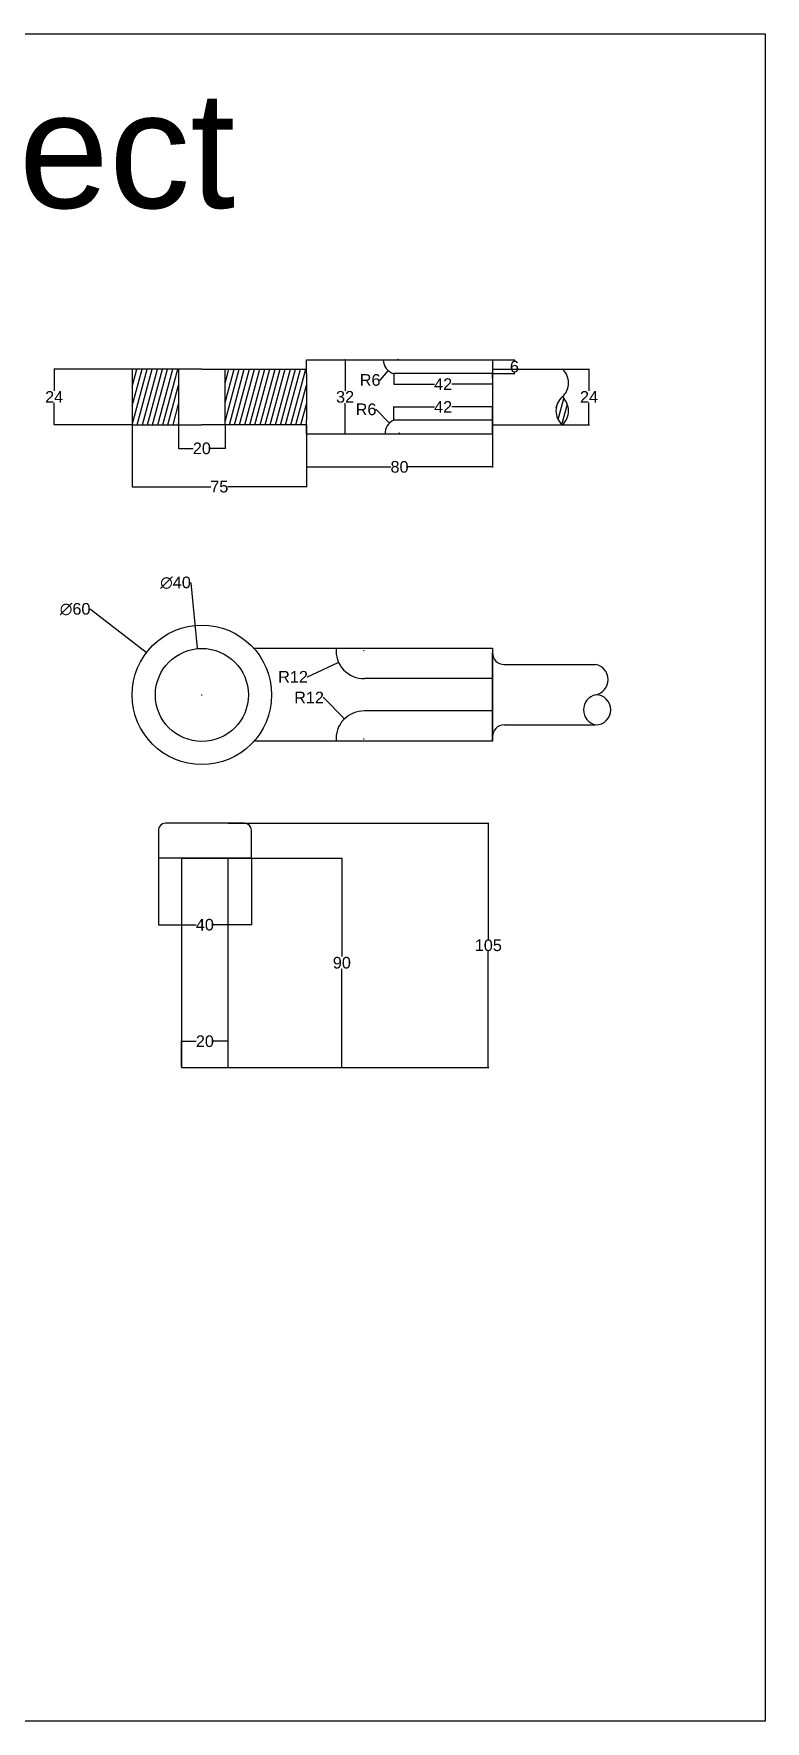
# Model space of a CAD drawing. Header units: inches. Extents: x 51 to 917, y -380 to 346.
# Drawn here: x 603 to 917, y -380 to 346 of the extents above; entities that cross this region are included whole.
import ezdxf

# ---------------------------------------------------------------- set-up
doc = ezdxf.new("R2010")
doc.units = ezdxf.units.IN
doc.header["$MEASUREMENT"] = 0
doc.styles.get("Standard").update_dxf_attribs({"font": 'arial.ttf'})
doc.dimstyles.get("Standard").update_dxf_attribs({"dimtxt": 5, "dimasz": 0.18, "dimexe": 0.18, "dimexo": 0.0625, "dimgap": 0.09, "dimtad": 0, "dimtih": 1, "dimtoh": 1, "dimdec": 0, "dimzin": 0, "dimdsep": 46, "dimtxsty": 'Standard', "dimcen": 0.09, "dimclrt": 4, "dimadec": 0, "dimazin": 0, "dimtfac": 1, "dimtdec": 0, "dimtofl": 0, "dimtmove": 0, "dimatfit": 3, "dimfxl": 1, "dimtolj": 1, "dimtzin": 0, "dimarcsym": 0})

# ---------------------------------------------------------------- blocks, each defined once
blk = doc.blocks.new('*D37')
at = {"color": 0, "lineweight": -2, "transparency": 16777216}
for p, q in [((644.79, 201.9), (611.16, 201.9)), ((611.34, 201.72), (611.34, 192.5)), ((611.34, 178.08), (611.34, 187.3)), ((644.79, 177.9), (611.16, 177.9))]:
    blk.add_line(p, q, dxfattribs=at)
at = {"color": 0, "transparency": 16777216}
for points in [[(611.31, 201.72), (611.37, 201.72), (611.34, 201.9)], [(611.31, 178.08), (611.37, 178.08), (611.34, 177.9)]]:
    blk.add_solid(points, dxfattribs=at)
at = {"layer": 'Defpoints', "color": 0, "transparency": 16777216}
for p in [(644.86, 201.9), (611.34, 177.9), (644.86, 177.9)]:
    blk.add_point(p, dxfattribs=at)
at = {"color": 4, "transparency": 16777216, "insert": (611.34, 189.9), "char_height": 5, "attachment_point": 5}
blk.add_mtext('\\A1;24', dxfattribs=at)
blk = doc.blocks.new('*D38')
at = {"color": 0, "lineweight": -2, "transparency": 16777216}
for p, q in [((644.86, 177.83), (644.86, 151.09)), ((719.86, 177.83), (719.86, 151.09)), ((645.04, 151.27), (678.69, 151.27)), ((719.68, 151.27), (686.03, 151.27))]:
    blk.add_line(p, q, dxfattribs=at)
at = {"color": 0, "transparency": 16777216}
for points in [[(645.04, 151.3), (645.04, 151.24), (644.86, 151.27)], [(719.68, 151.3), (719.68, 151.24), (719.86, 151.27)]]:
    blk.add_solid(points, dxfattribs=at)
at = {"layer": 'Defpoints', "color": 0, "transparency": 16777216}
for p in [(644.86, 177.9), (719.86, 177.9), (719.86, 151.27)]:
    blk.add_point(p, dxfattribs=at)
at = {"color": 4, "transparency": 16777216, "insert": (682.36, 151.27), "char_height": 5, "attachment_point": 5}
blk.add_mtext('\\A1;75', dxfattribs=at)
blk = doc.blocks.new('*D39')
at = {"color": 0, "lineweight": -2, "transparency": 16777216}
for p, q in [((664.86, 177.83), (664.86, 167.57)), ((684.86, 177.83), (684.86, 167.57)), ((665.04, 167.75), (671.15, 167.75)), ((684.68, 167.75), (678.56, 167.75))]:
    blk.add_line(p, q, dxfattribs=at)
at = {"color": 0, "transparency": 16777216}
for points in [[(665.04, 167.78), (665.04, 167.72), (664.86, 167.75)], [(684.68, 167.78), (684.68, 167.72), (684.86, 167.75)]]:
    blk.add_solid(points, dxfattribs=at)
at = {"layer": 'Defpoints', "color": 0, "transparency": 16777216}
for p in [(664.86, 177.9), (684.86, 177.9), (684.86, 167.75)]:
    blk.add_point(p, dxfattribs=at)
at = {"color": 4, "transparency": 16777216, "insert": (674.86, 167.75), "char_height": 5, "attachment_point": 5}
blk.add_mtext('\\A1;20', dxfattribs=at)
blk = doc.blocks.new('*D41')
at = {"color": 0, "lineweight": -2, "transparency": 16777216}
for p, q in [((829.92, 201.9), (841.52, 201.9)), ((841.34, 201.72), (841.34, 192.5)), ((841.34, 178.08), (841.34, 187.3)), ((829.92, 177.9), (841.52, 177.9))]:
    blk.add_line(p, q, dxfattribs=at)
at = {"color": 0, "transparency": 16777216}
for points in [[(841.31, 201.72), (841.37, 201.72), (841.34, 201.9)], [(841.31, 178.08), (841.37, 178.08), (841.34, 177.9)]]:
    blk.add_solid(points, dxfattribs=at)
at = {"layer": 'Defpoints', "color": 0, "transparency": 16777216}
for p in [(829.86, 201.9), (841.34, 201.9), (829.86, 177.9)]:
    blk.add_point(p, dxfattribs=at)
at = {"color": 4, "transparency": 16777216, "insert": (841.34, 189.9), "char_height": 5, "attachment_point": 5}
blk.add_mtext('\\A1;24', dxfattribs=at)
blk = doc.blocks.new('*D42')
at = {"color": 0, "lineweight": -2, "transparency": 16777216}
for p, q in [((719.86, 173.83), (719.86, 159.59)), ((799.86, 173.83), (799.86, 159.59)), ((720.04, 159.77), (756.19, 159.77)), ((799.68, 159.77), (763.52, 159.77))]:
    blk.add_line(p, q, dxfattribs=at)
at = {"color": 0, "transparency": 16777216}
for points in [[(720.04, 159.8), (720.04, 159.74), (719.86, 159.77)], [(799.68, 159.8), (799.68, 159.74), (799.86, 159.77)]]:
    blk.add_solid(points, dxfattribs=at)
at = {"layer": 'Defpoints', "color": 0, "transparency": 16777216}
for p in [(719.86, 173.9), (799.86, 173.9), (719.86, 159.77)]:
    blk.add_point(p, dxfattribs=at)
at = {"color": 4, "transparency": 16777216, "insert": (759.86, 159.77), "char_height": 5, "attachment_point": 5}
blk.add_mtext('\\A1;80', dxfattribs=at)
blk = doc.blocks.new('*D43')
at = {"color": 0, "lineweight": -2, "transparency": 16777216}
for p, q in [((736.37, 205.9), (736.26, 205.9)), ((736.44, 205.72), (736.44, 192.54)), ((736.44, 174.08), (736.44, 187.25)), ((736.37, 173.9), (736.26, 173.9))]:
    blk.add_line(p, q, dxfattribs=at)
at = {"color": 0, "transparency": 16777216}
for points in [[(736.41, 205.72), (736.47, 205.72), (736.44, 205.9)], [(736.41, 174.08), (736.47, 174.08), (736.44, 173.9)]]:
    blk.add_solid(points, dxfattribs=at)
at = {"layer": 'Defpoints', "color": 0, "transparency": 16777216}
for p in [(736.44, 205.9), (736.44, 205.9), (736.44, 173.9)]:
    blk.add_point(p, dxfattribs=at)
at = {"color": 4, "transparency": 16777216, "insert": (736.44, 189.9), "char_height": 5, "attachment_point": 5}
blk.add_mtext('\\A1;32', dxfattribs=at)
blk = doc.blocks.new('*D44')
at = {"color": 0, "lineweight": -2, "transparency": 16777216}
for p, q in [((759.23, 206.09), (759.41, 206.09)), ((759.32, 206), (759.32, 206.18)), ((751.34, 197.16), (751.52, 197.16)), ((751.52, 197.16), (754.93, 201.06))]:
    blk.add_line(p, q, dxfattribs=at)
at = {"color": 0, "transparency": 16777216}
blk.add_solid([(754.9, 201.08), (754.95, 201.04), (755.05, 201.2)], dxfattribs=at)
at = {"layer": 'Defpoints', "color": 0, "transparency": 16777216}
for p in [(759.32, 206.09), (755.05, 201.2)]:
    blk.add_point(p, dxfattribs=at)
at = {"color": 4, "transparency": 16777216, "insert": (747.22, 197.16), "char_height": 5, "attachment_point": 5}
blk.add_mtext('\\A1;R6', dxfattribs=at)
blk = doc.blocks.new('*D45')
at = {"color": 0, "lineweight": -2, "transparency": 16777216}
for p, q in [((749.59, 184.53), (749.77, 184.53)), ((749.77, 184.53), (755.4, 178.79)), ((759.64, 174.38), (759.82, 174.38)), ((759.73, 174.29), (759.73, 174.47))]:
    blk.add_line(p, q, dxfattribs=at)
at = {"color": 0, "transparency": 16777216}
blk.add_solid([(755.42, 178.81), (755.38, 178.77), (755.52, 178.66)], dxfattribs=at)
at = {"layer": 'Defpoints', "color": 0, "transparency": 16777216}
for p in [(755.52, 178.66), (759.73, 174.38)]:
    blk.add_point(p, dxfattribs=at)
at = {"color": 4, "transparency": 16777216, "insert": (745.47, 184.53), "char_height": 5, "attachment_point": 5}
blk.add_mtext('\\A1;R6', dxfattribs=at)
blk = doc.blocks.new('*D46')
at = {"color": 0, "lineweight": -2, "transparency": 16777216}
for p, q in [((757.37, 179.96), (757.37, 185.78)), ((757.55, 185.6), (774.87, 185.6)), ((799.68, 185.6), (782.36, 185.6)), ((799.86, 179.96), (799.86, 185.78))]:
    blk.add_line(p, q, dxfattribs=at)
at = {"color": 0, "transparency": 16777216}
for points in [[(757.55, 185.63), (757.55, 185.57), (757.37, 185.6)], [(799.68, 185.63), (799.68, 185.57), (799.86, 185.6)]]:
    blk.add_solid(points, dxfattribs=at)
at = {"layer": 'Defpoints', "color": 0, "transparency": 16777216}
for p in [(799.86, 185.6), (757.37, 179.9), (799.86, 179.9)]:
    blk.add_point(p, dxfattribs=at)
at = {"color": 4, "transparency": 16777216, "insert": (778.61, 185.6), "char_height": 5, "attachment_point": 5}
blk.add_mtext('\\A1;42', dxfattribs=at)
blk = doc.blocks.new('*D47')
at = {"color": 0, "lineweight": -2, "transparency": 16777216}
for p, q in [((757.37, 199.83), (757.37, 195.23)), ((799.86, 199.83), (799.86, 195.23)), ((757.55, 195.41), (774.87, 195.41)), ((799.68, 195.41), (782.36, 195.41))]:
    blk.add_line(p, q, dxfattribs=at)
at = {"color": 0, "transparency": 16777216}
for points in [[(757.55, 195.44), (757.55, 195.38), (757.37, 195.41)], [(799.68, 195.44), (799.68, 195.38), (799.86, 195.41)]]:
    blk.add_solid(points, dxfattribs=at)
at = {"layer": 'Defpoints', "color": 0, "transparency": 16777216}
for p in [(757.37, 199.9), (799.86, 199.9), (757.37, 195.41)]:
    blk.add_point(p, dxfattribs=at)
at = {"color": 4, "transparency": 16777216, "insert": (778.61, 195.41), "char_height": 5, "attachment_point": 5}
blk.add_mtext('\\A1;42', dxfattribs=at)
blk = doc.blocks.new('*D48')
at = {"color": 0, "lineweight": -2, "transparency": 16777216}
for p, q in [((799.92, 205.9), (809.47, 205.9)), ((809.29, 205.72), (809.29, 205.54)), ((799.92, 199.9), (809.47, 199.9)), ((809.29, 200.08), (809.29, 200.25))]:
    blk.add_line(p, q, dxfattribs=at)
at = {"color": 0, "transparency": 16777216}
for points in [[(809.26, 205.72), (809.32, 205.72), (809.29, 205.9)], [(809.26, 200.08), (809.32, 200.08), (809.29, 199.9)]]:
    blk.add_solid(points, dxfattribs=at)
at = {"layer": 'Defpoints', "color": 0, "transparency": 16777216}
for p in [(799.86, 205.9), (809.29, 205.9), (799.86, 199.9)]:
    blk.add_point(p, dxfattribs=at)
at = {"color": 4, "transparency": 16777216, "insert": (809.29, 202.9), "char_height": 5, "attachment_point": 5}
blk.add_mtext('\\A1;6', dxfattribs=at)
blk = doc.blocks.new('*D49')
at = {"color": 0, "lineweight": -2, "transparency": 16777216}
for p, q in [((626.73, 98.58), (626.91, 98.58)), ((626.91, 98.58), (650.93, 80.11)), ((674.77, 61.71), (674.95, 61.71)), ((674.86, 61.62), (674.86, 61.8))]:
    blk.add_line(p, q, dxfattribs=at)
at = {"color": 0, "transparency": 16777216}
blk.add_solid([(650.95, 80.13), (650.91, 80.09), (651.07, 80)], dxfattribs=at)
at = {"layer": 'Defpoints', "color": 0, "transparency": 16777216}
for p in [(651.07, 80), (698.64, 43.42)]:
    blk.add_point(p, dxfattribs=at)
at = {"color": 4, "transparency": 16777216, "insert": (620.35, 98.58), "char_height": 5, "attachment_point": 5}
blk.add_mtext('\\A1;∅60', dxfattribs=at)
blk = doc.blocks.new('*D50')
at = {"color": 0, "lineweight": -2, "transparency": 16777216}
for p, q in [((669.91, 109.94), (670.09, 109.94)), ((670.09, 109.94), (672.87, 81.79)), ((674.77, 61.71), (674.95, 61.71)), ((674.86, 61.62), (674.86, 61.8))]:
    blk.add_line(p, q, dxfattribs=at)
at = {"color": 0, "transparency": 16777216}
blk.add_solid([(672.9, 81.8), (672.84, 81.79), (672.89, 81.62)], dxfattribs=at)
at = {"layer": 'Defpoints', "color": 0, "transparency": 16777216}
for p in [(672.89, 81.62), (676.82, 41.81)]:
    blk.add_point(p, dxfattribs=at)
at = {"color": 4, "transparency": 16777216, "insert": (663.53, 109.94), "char_height": 5, "attachment_point": 5}
blk.add_mtext('\\A1;∅40', dxfattribs=at)
blk = doc.blocks.new('*D51')
at = {"color": 0, "lineweight": -2, "transparency": 16777216}
for p, q in [((727.01, 60.58), (727.19, 60.58)), ((727.19, 60.58), (736.03, 51.54)), ((744.46, 42.83), (744.64, 42.83)), ((744.55, 42.74), (744.55, 42.92))]:
    blk.add_line(p, q, dxfattribs=at)
at = {"color": 0, "transparency": 16777216}
blk.add_solid([(736.05, 51.56), (736.01, 51.52), (736.16, 51.41)], dxfattribs=at)
at = {"layer": 'Defpoints', "color": 0, "transparency": 16777216}
for p in [(736.16, 51.41), (744.55, 42.83)]:
    blk.add_point(p, dxfattribs=at)
at = {"color": 4, "transparency": 16777216, "insert": (720.97, 60.58), "char_height": 5, "attachment_point": 5}
blk.add_mtext('\\A1;R12', dxfattribs=at)
blk = doc.blocks.new('*D52')
at = {"color": 0, "lineweight": -2, "transparency": 16777216}
for p, q in [((744.46, 80.75), (744.64, 80.75)), ((744.55, 80.66), (744.55, 80.84)), ((720.3, 69.5), (733.5, 75.62)), ((720.12, 69.5), (720.3, 69.5))]:
    blk.add_line(p, q, dxfattribs=at)
at = {"color": 0, "transparency": 16777216}
blk.add_solid([(733.48, 75.65), (733.51, 75.59), (733.66, 75.7)], dxfattribs=at)
at = {"layer": 'Defpoints', "color": 0, "transparency": 16777216}
for p in [(744.55, 80.75), (733.66, 75.7)]:
    blk.add_point(p, dxfattribs=at)
at = {"color": 4, "transparency": 16777216, "insert": (714.08, 69.5), "char_height": 5, "attachment_point": 5}
blk.add_mtext('\\A1;R12', dxfattribs=at)
blk = doc.blocks.new('*D53')
at = {"color": 0, "lineweight": -2, "transparency": 16777216}
for p, q in [((686.22, 6.48), (798.23, 6.48)), ((798.05, 6.3), (798.05, -43.37)), ((798.05, -98.34), (798.05, -48.66)), ((686.22, -98.52), (798.23, -98.52))]:
    blk.add_line(p, q, dxfattribs=at)
at = {"color": 0, "transparency": 16777216}
for points in [[(798.02, 6.3), (798.08, 6.3), (798.05, 6.48)], [(798.02, -98.34), (798.08, -98.34), (798.05, -98.52)]]:
    blk.add_solid(points, dxfattribs=at)
at = {"layer": 'Defpoints', "color": 0, "transparency": 16777216}
for p in [(686.16, 6.48), (798.05, 6.48), (686.16, -98.52)]:
    blk.add_point(p, dxfattribs=at)
at = {"color": 4, "transparency": 16777216, "insert": (798.05, -46.02), "char_height": 5, "attachment_point": 5}
blk.add_mtext('\\A1;105', dxfattribs=at)
blk = doc.blocks.new('*D54')
at = {"color": 0, "lineweight": -2, "transparency": 16777216}
for p, q in [((656.16, -8.58), (656.16, -37.35)), ((696.16, -8.58), (696.16, -37.35)), ((656.34, -37.17), (672.39, -37.17)), ((695.98, -37.17), (679.92, -37.17))]:
    blk.add_line(p, q, dxfattribs=at)
at = {"color": 0, "transparency": 16777216}
for points in [[(656.34, -37.14), (656.34, -37.2), (656.16, -37.17)], [(695.98, -37.14), (695.98, -37.2), (696.16, -37.17)]]:
    blk.add_solid(points, dxfattribs=at)
at = {"layer": 'Defpoints', "color": 0, "transparency": 16777216}
for p in [(656.16, -8.52), (696.16, -8.52), (656.16, -37.17)]:
    blk.add_point(p, dxfattribs=at)
at = {"color": 4, "transparency": 16777216, "insert": (676.16, -37.17), "char_height": 5, "attachment_point": 5}
blk.add_mtext('\\A1;40', dxfattribs=at)
blk = doc.blocks.new('*D55')
at = {"color": 0, "lineweight": -2, "transparency": 16777216}
for p, q in [((666.22, -8.52), (735.24, -8.52)), ((735.06, -8.7), (735.06, -50.87)), ((735.06, -98.34), (735.06, -56.16)), ((666.22, -98.52), (735.24, -98.52))]:
    blk.add_line(p, q, dxfattribs=at)
at = {"color": 0, "transparency": 16777216}
for points in [[(735.03, -8.7), (735.09, -8.7), (735.06, -8.52)], [(735.03, -98.34), (735.09, -98.34), (735.06, -98.52)]]:
    blk.add_solid(points, dxfattribs=at)
at = {"layer": 'Defpoints', "color": 0, "transparency": 16777216}
for p in [(666.16, -8.52), (666.16, -98.52), (735.06, -98.52)]:
    blk.add_point(p, dxfattribs=at)
at = {"color": 4, "transparency": 16777216, "insert": (735.06, -53.52), "char_height": 5, "attachment_point": 5}
blk.add_mtext('\\A1;90', dxfattribs=at)
blk = doc.blocks.new('*D56')
at = {"color": 0, "lineweight": -2, "transparency": 16777216}
for p, q in [((666.16, -98.45), (666.16, -87.11)), ((666.34, -87.29), (672.45, -87.29)), ((685.98, -87.29), (679.86, -87.29)), ((686.16, -98.45), (686.16, -87.11))]:
    blk.add_line(p, q, dxfattribs=at)
at = {"color": 0, "transparency": 16777216}
for points in [[(666.34, -87.26), (666.34, -87.32), (666.16, -87.29)], [(685.98, -87.26), (685.98, -87.32), (686.16, -87.29)]]:
    blk.add_solid(points, dxfattribs=at)
at = {"layer": 'Defpoints', "color": 0, "transparency": 16777216}
for p in [(686.16, -87.29), (666.16, -98.52), (686.16, -98.52)]:
    blk.add_point(p, dxfattribs=at)
at = {"color": 4, "transparency": 16777216, "insert": (676.16, -87.29), "char_height": 5, "attachment_point": 5}
blk.add_mtext('\\A1;20', dxfattribs=at)

msp = doc.modelspace()

# ---------------------------------------------------------------- hatches: boundary and pattern name
h = msp.add_hatch()
h.set_pattern_fill('ANSI31', color=256, scale=17, angle=30)
h.set_pattern_definition([(75, (917.2665, 176.3379), (-2.052592, 0.54999), [])])
h.paths.add_polyline_path([(644.86, 177.9), (659.86, 177.9), (664.86, 177.9), (664.86, 201.9), (659.86, 201.9), (644.86, 201.9)])
h.paths.add_polyline_path([(719.86, 199.9), (719.86, 201.9), (684.86, 201.9), (684.86, 177.9), (719.86, 177.9), (719.86, 179.9)])
h.paths.add_polyline_path([(829.86, 189.9, 0.451416), (829.86, 177.9, 0.451416)])

# ---------------------------------------------------------------- linework, layer by layer
for p, q in [((719.86, 199.9), (719.86, 205.9)), ((719.86, 205.9), (799.86, 205.9)), ((799.86, 205.9), (799.86, 179.9)), ((799.86, 205.9), (799.86, 197.9)), ((659.86, 201.9), (644.86, 201.9)), ((644.86, 201.9), (644.86, 177.9)), ((674.86, 201.9), (659.86, 201.9)), ((664.86, 201.9), (664.86, 177.9)), ((674.86, 201.9), (719.86, 201.9)), ((684.86, 177.9), (684.86, 201.9)), ((719.86, 199.9), (719.86, 179.9)), ((799.86, 199.9), (757.37, 199.9)), ((799.86, 201.9), (829.86, 201.9)), ((799.86, 197.9), (799.86, 199.9)), ((799.86, 173.9), (799.86, 181.9)), ((799.86, 181.9), (799.86, 179.9)), ((644.86, 177.9), (659.86, 177.9)), ((659.86, 177.9), (674.86, 177.9)), ((719.86, 177.9), (674.86, 177.9)), ((719.86, 173.9), (719.86, 179.9)), ((799.86, 179.9), (757.37, 179.9)), ((799.86, 179.9), (799.86, 173.9)), ((799.86, 177.9), (829.86, 177.9)), ((799.86, 173.9), (719.86, 173.9)), ((697.15, 81.79), (779.86, 81.79)), ((779.86, 81.79), (799.86, 81.79)), ((799.86, 81.79), (799.86, 41.79)), ((799.86, 81.79), (799.86, 79.78)), ((799.86, 43.79), (799.86, 79.78)), ((804.86, 74.78), (844.2, 74.78)), ((757.26, 68.75), (744.81, 68.75)), ((799.86, 68.75), (757.26, 68.75)), ((757.26, 54.83), (744.81, 54.83)), ((799.86, 54.83), (757.26, 54.83)), ((799.86, 41.79), (799.86, 43.79)), ((804.86, 48.79), (844.2, 48.79)), ((799.86, 41.79), (697.28, 41.79)), ((656.16, 3.48), (656.16, -8.52)), ((693.16, 6.48), (659.16, 6.48)), ((696.16, -8.52), (696.16, 3.48)), ((691.16, -8.52), (656.16, -8.52)), ((676.16, -8.52), (666.16, -8.52)), ((666.16, -8.52), (666.16, -98.52)), ((686.16, -98.52), (686.16, -8.52)), ((696.16, -8.52), (691.16, -8.52)), ((666.16, -98.52), (686.16, -98.52))]:
    msp.add_line(p, q)
at = {"color": 85, "true_color": 0x58ba48}
msp.add_lwpolyline([(50.65, 346.12), (917.14, 346.12), (917.14, -379.79), (50.65, -379.79)], close=True, dxfattribs=at)
for radius in [30, 20]:
    msp.add_circle((674.86, 61.71), radius)
for centre, radius, start, end in [((759.32, 206.09), 6.49, 181.73274, 252.58553), ((824.56, 195.9), 8, 311.40962, 48.59038), ((835.15, 183.9), 8, 131.40962, 228.59038), ((824.56, 183.9), 8, 311.40962, 48.59038), ((759.73, 174.38), 6, 113.09852, 184.59824), ((744.55, 80.75), 12, 175.01947, 271.27725), ((804.86, 79.78), 5, 180, 270), ((843, 68.28), 6.61, 280.51411, 79.48589), ((845.64, 55.29), 6.65, 102.44878, 257.55122), ((844.2, 55.29), 6.5, 270.00593, 89.99407), ((744.55, 42.83), 12, 88.72275, 184.98053), ((804.86, 43.79), 5, 90, 180), ((659.16, 3.48), 3, 90, 180), ((693.16, 3.48), 3, 0, 90)]:
    msp.add_arc(centre, radius, start, end)

# ---------------------------------------------------------------- texts
at = {"insert": (506.85, 288.62), "char_height": 50, "attachment_point": 5}
msp.add_mtext_dynamic_manual_height_columns('{\\C114;\\c4758291;Mini Project}', width=459.7215, gutter_width=1, heights=[0], dxfattribs=at)

# ---------------------------------------------------------------- dimensions: what is measured, and where the dimension line sits
for base, p1, p2, angle, picture, middle in [((736.44, 205.9), (736.44, 173.9), (736.44, 205.9), 270, '*D43', (736.44, 189.9)), ((809.29, 205.9), (799.86, 199.9), (799.86, 205.9), 90, '*D48', (809.29, 202.9)), ((611.34, 177.9), (644.86, 201.9), (644.86, 177.9), 90, '*D37', (611.34, 189.9)), ((798.05, 6.48), (686.16, -98.52), (686.16, 6.48), 90, '*D53', (798.05, -46.02))]:
    dim = msp.add_linear_dim(base=base, p1=p1, p2=p2, angle=angle, dimstyle='Standard')
    dim.commit()
    dim.dimension.update_dxf_attribs({"geometry": picture, "text_midpoint": middle})
for center, mpoint, picture, middle in [((759.32, 206.09), (755.05, 201.2), '*D44', (747.22, 197.16)), ((759.73, 174.38), (755.52, 178.66), '*D45', (745.47, 184.53)), ((744.55, 80.75), (733.66, 75.7), '*D52', (714.08, 69.5)), ((744.55, 42.83), (736.16, 51.41), '*D51', (720.97, 60.58))]:
    dim = msp.add_radius_dim(center=center, mpoint=mpoint, dimstyle='Standard')
    dim.commit()
    dim.dimension.update_dxf_attribs({"geometry": picture, "text_midpoint": middle, "dimtype": 164})
for base, p1, p2, picture, middle in [((757.37, 195.41), (799.86, 199.9), (757.37, 199.9), '*D47', (778.61, 195.41)), ((799.86, 185.6), (757.37, 179.9), (799.86, 179.9), '*D46', (778.61, 185.6)), ((719.86, 151.27), (644.86, 177.9), (719.86, 177.9), '*D38', (682.36, 151.27)), ((684.86, 167.75), (664.86, 177.9), (684.86, 177.9), '*D39', (674.86, 167.75)), ((719.86, 159.77), (799.86, 173.9), (719.86, 173.9), '*D42', (759.86, 159.77)), ((656.16, -37.17), (696.16, -8.52), (656.16, -8.52), '*D54', (676.16, -37.17)), ((686.16, -87.29), (666.16, -98.52), (686.16, -98.52), '*D56', (676.16, -87.29))]:
    dim = msp.add_linear_dim(base=base, p1=p1, p2=p2, dimstyle='Standard')
    dim.commit()
    dim.dimension.update_dxf_attribs({"geometry": picture, "text_midpoint": middle})
for p1, p2, distance, picture, middle in [((829.86, 177.9), (829.86, 201.9), -11.49, '*D41', (841.34, 189.9)), ((666.16, -8.52), (666.16, -98.52), 68.9, '*D55', (735.06, -53.52))]:
    dim = msp.add_aligned_dim(p1=p1, p2=p2, distance=distance, dimstyle='Standard')
    dim.commit()
    dim.dimension.update_dxf_attribs({"geometry": picture, "text_midpoint": middle})
for p1, p2, picture, middle in [((676.82, 41.81), (672.89, 81.62), '*D50', (663.53, 109.94)), ((698.64, 43.42), (651.07, 80), '*D49', (620.35, 98.58))]:
    dim = msp.add_diameter_dim_2p(p1=p1, p2=p2, dimstyle='Standard')
    dim.commit()
    dim.dimension.update_dxf_attribs({"geometry": picture, "text_midpoint": middle, "dimtype": 163})

doc.saveas('drawing.dxf')
